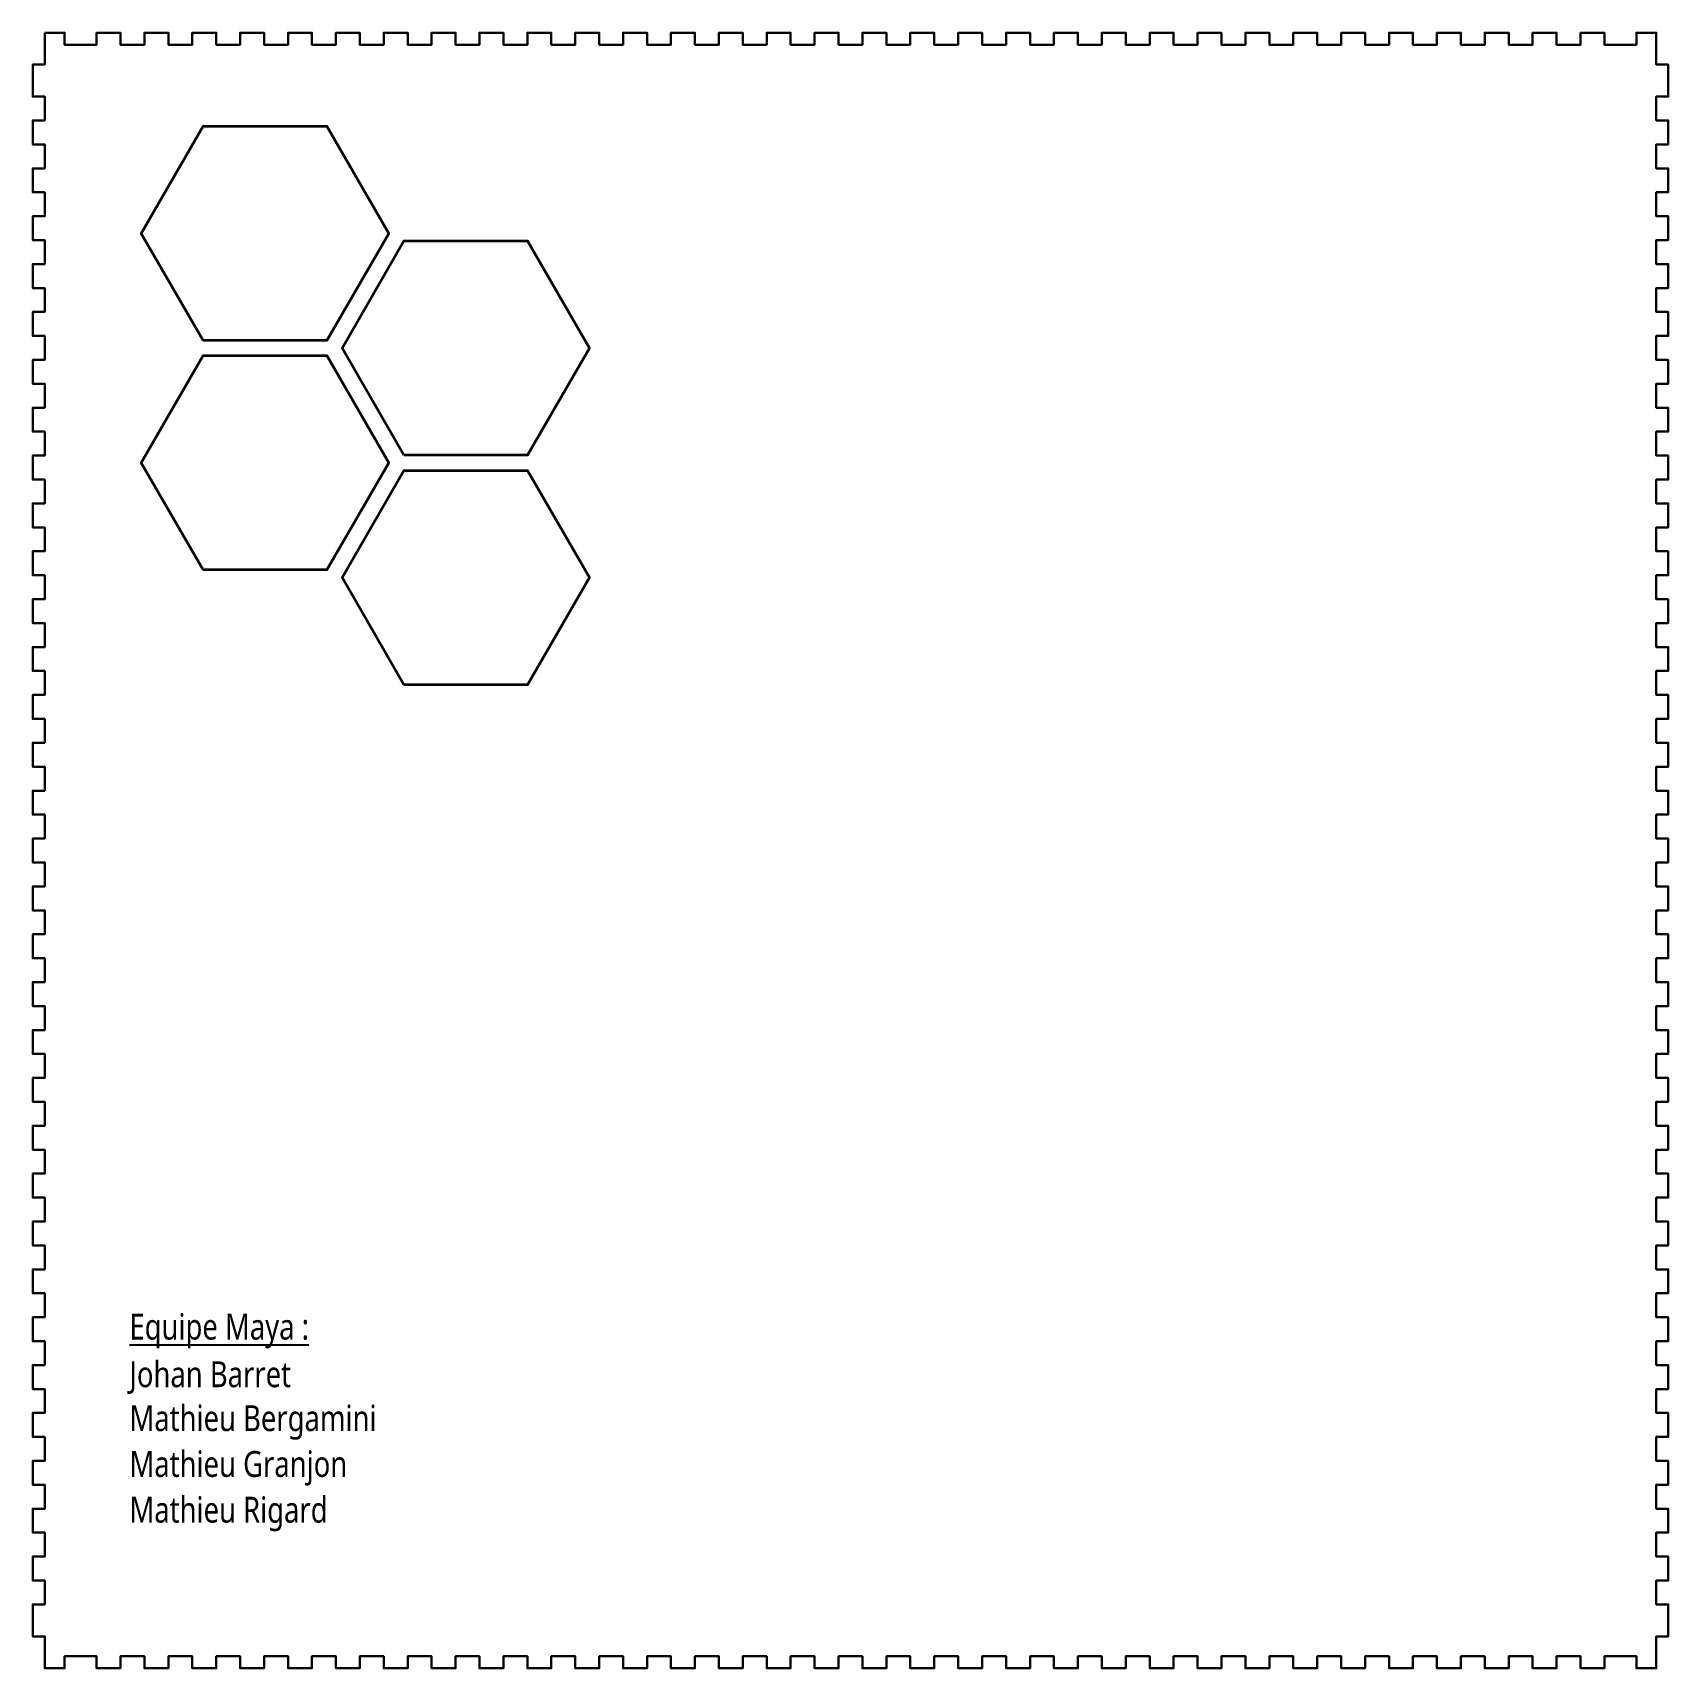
# Model space of a CAD drawing. Header units: inches. Extents: x 4 to 414, y -414 to -4.
import ezdxf

# ---------------------------------------------------------------- set-up
doc = ezdxf.new("R2010")
doc.units = ezdxf.units.IN
doc.header["$MEASUREMENT"] = 0
doc.layers.add('Calque 1', color=7, linetype='Continuous')

# ---------------------------------------------------------------- blocks, each defined once
blk = doc.blocks.new('block 2')
at = {"layer": 'Calque 1', "color": 18, "lineweight": 30, "true_color": 0x010101}
blk.add_lwpolyline([(7.44, -4.41), (12.44, -4.41), (12.44, -7.41), (20.44, -7.41), (20.44, -4.41), (26.44, -4.41), (26.44, -7.41), (32.44, -7.41), (32.44, -4.41), (38.44, -4.41), (38.44, -7.41), (44.44, -7.41), (44.44, -4.41), (50.44, -4.41), (50.44, -7.41), (56.44, -7.41), (56.44, -4.41), (62.44, -4.41), (62.44, -7.41), (68.44, -7.41), (68.44, -4.41), (74.44, -4.41), (74.44, -7.41), (80.44, -7.41), (80.44, -4.41), (86.44, -4.41), (86.44, -7.41), (92.44, -7.41), (92.44, -4.41), (98.44, -4.41), (98.44, -7.41), (104.44, -7.41), (104.44, -4.41), (110.44, -4.41), (110.44, -7.41), (116.44, -7.41), (116.44, -4.41), (122.44, -4.41), (122.44, -7.41), (128.44, -7.41), (128.44, -4.41), (134.44, -4.41), (134.44, -7.41), (140.44, -7.41), (140.44, -4.41), (146.44, -4.41), (146.44, -7.41), (152.44, -7.41), (152.44, -4.41), (158.44, -4.41), (158.44, -7.41), (164.44, -7.41), (164.44, -4.41), (170.44, -4.41), (170.44, -7.41), (176.44, -7.41), (176.44, -4.41), (182.44, -4.41), (182.44, -7.41), (188.44, -7.41), (188.44, -4.41), (194.44, -4.41), (194.44, -7.41), (200.44, -7.41), (200.44, -4.41), (206.44, -4.41), (206.44, -7.41), (212.44, -7.41), (212.44, -4.41), (218.44, -4.41), (218.44, -7.41), (224.44, -7.41), (224.44, -4.41), (230.44, -4.41), (230.44, -7.41), (236.44, -7.41), (236.44, -4.41), (242.44, -4.41), (242.44, -7.41), (248.44, -7.41), (248.44, -4.41), (254.44, -4.41), (254.44, -7.41), (260.44, -7.41), (260.44, -4.41), (266.44, -4.41), (266.44, -7.41), (272.44, -7.41), (272.44, -4.41), (278.44, -4.41), (278.44, -7.41), (284.44, -7.41), (284.44, -4.41), (290.44, -4.41), (290.44, -7.41), (296.44, -7.41), (296.44, -4.41), (302.44, -4.41), (302.44, -7.41), (308.44, -7.41), (308.44, -4.41), (314.44, -4.41), (314.44, -7.41), (320.44, -7.41), (320.44, -4.41), (326.44, -4.41), (326.44, -7.41), (332.44, -7.41), (332.44, -4.41), (338.44, -4.41), (338.44, -7.41), (344.44, -7.41), (344.44, -4.41), (350.44, -4.41), (350.44, -7.41), (356.44, -7.41), (356.44, -4.41), (362.44, -4.41), (362.44, -7.41), (368.44, -7.41), (368.44, -4.41), (374.44, -4.41), (374.44, -7.41), (380.44, -7.41), (380.44, -4.41), (386.44, -4.41), (386.44, -7.41), (392.44, -7.41), (392.44, -4.41), (398.44, -4.41), (398.44, -7.41), (406.44, -7.41), (406.44, -4.41), (411.44, -4.41), (411.44, -12.41), (414.44, -12.41), (414.44, -20.41), (411.44, -20.41), (411.44, -26.41), (414.44, -26.41), (414.44, -32.41), (411.44, -32.41), (411.44, -38.41), (414.44, -38.41), (414.44, -44.41), (411.44, -44.41), (411.44, -50.41), (414.44, -50.41), (414.44, -56.41), (411.44, -56.41), (411.44, -62.41), (414.44, -62.41), (414.44, -68.41), (411.44, -68.41), (411.44, -74.41), (414.44, -74.41), (414.44, -80.41), (411.44, -80.41), (411.44, -86.41), (414.44, -86.41), (414.44, -92.41), (411.44, -92.41), (411.44, -98.41), (414.44, -98.41), (414.44, -104.41), (411.44, -104.41), (411.44, -110.41), (414.44, -110.41), (414.44, -116.41), (411.44, -116.41), (411.44, -122.41), (414.44, -122.41), (414.44, -128.41), (411.44, -128.41), (411.44, -134.41), (414.44, -134.41), (414.44, -140.41), (411.44, -140.41), (411.44, -146.41), (414.44, -146.41), (414.44, -152.41), (411.44, -152.41), (411.44, -158.41), (414.44, -158.41), (414.44, -164.41), (411.44, -164.41), (411.44, -170.41), (414.44, -170.41), (414.44, -176.41), (411.44, -176.41), (411.44, -182.41), (414.44, -182.41), (414.44, -188.41), (411.44, -188.41), (411.44, -194.41), (414.44, -194.41), (414.44, -200.41), (411.44, -200.41), (411.44, -206.41), (414.44, -206.41), (414.44, -212.41), (411.44, -212.41), (411.44, -218.41), (414.44, -218.41), (414.44, -224.41), (411.44, -224.41), (411.44, -230.41), (414.44, -230.41), (414.44, -236.41), (411.44, -236.41), (411.44, -242.41), (414.44, -242.41), (414.44, -248.41), (411.44, -248.41), (411.44, -254.41), (414.44, -254.41), (414.44, -260.41), (411.44, -260.41), (411.44, -266.41), (414.44, -266.41), (414.44, -272.41), (411.44, -272.41), (411.44, -278.41), (414.44, -278.41), (414.44, -284.41), (411.44, -284.41), (411.44, -290.41), (414.44, -290.41), (414.44, -296.41), (411.44, -296.41), (411.44, -302.41), (414.44, -302.41), (414.44, -308.41), (411.44, -308.41), (411.44, -314.41), (414.44, -314.41), (414.44, -320.41), (411.44, -320.41), (411.44, -326.41), (414.44, -326.41), (414.44, -332.41), (411.44, -332.41), (411.44, -338.41), (414.44, -338.41), (414.44, -344.41), (411.44, -344.41), (411.44, -350.41), (414.44, -350.41), (414.44, -356.41), (411.44, -356.41), (411.44, -362.41), (414.44, -362.41), (414.44, -368.41), (411.44, -368.41), (411.44, -374.41), (414.44, -374.41), (414.44, -380.41), (411.44, -380.41), (411.44, -386.41), (414.44, -386.41), (414.44, -392.41), (411.44, -392.41), (411.44, -398.41), (414.44, -398.41), (414.44, -406.41), (411.44, -406.41), (411.44, -414.41), (406.44, -414.41), (406.44, -411.41), (398.44, -411.41), (398.44, -414.41), (392.44, -414.41), (392.44, -411.41), (386.44, -411.41), (386.44, -414.41), (380.44, -414.41), (380.44, -411.41), (374.44, -411.41), (374.44, -414.41), (368.44, -414.41), (368.44, -411.41), (362.44, -411.41), (362.44, -414.41), (356.44, -414.41), (356.44, -411.41), (350.44, -411.41), (350.44, -414.41), (344.44, -414.41), (344.44, -411.41), (338.44, -411.41), (338.44, -414.41), (332.44, -414.41), (332.44, -411.41), (326.44, -411.41), (326.44, -414.41), (320.44, -414.41), (320.44, -411.41), (314.44, -411.41), (314.44, -414.41), (308.44, -414.41), (308.44, -411.41), (302.44, -411.41), (302.44, -414.41), (296.44, -414.41), (296.44, -411.41), (290.44, -411.41), (290.44, -414.41), (284.44, -414.41), (284.44, -411.41), (278.44, -411.41), (278.44, -414.41), (272.44, -414.41), (272.44, -411.41), (266.44, -411.41), (266.44, -414.41), (260.44, -414.41), (260.44, -411.41), (254.44, -411.41), (254.44, -414.41), (248.44, -414.41), (248.44, -411.41), (242.44, -411.41), (242.44, -414.41), (236.44, -414.41), (236.44, -411.41), (230.44, -411.41), (230.44, -414.41), (224.44, -414.41), (224.44, -411.41), (218.44, -411.41), (218.44, -414.41), (212.44, -414.41), (212.44, -411.41), (206.44, -411.41), (206.44, -414.41), (200.44, -414.41), (200.44, -411.41), (194.44, -411.41), (194.44, -414.41), (188.44, -414.41), (188.44, -411.41), (182.44, -411.41), (182.44, -414.41), (176.44, -414.41), (176.44, -411.41), (170.44, -411.41), (170.44, -414.41), (164.44, -414.41), (164.44, -411.41), (158.44, -411.41), (158.44, -414.41), (152.44, -414.41), (152.44, -411.41), (146.44, -411.41), (146.44, -414.41), (140.44, -414.41), (140.44, -411.41), (134.44, -411.41), (134.44, -414.41), (128.44, -414.41), (128.44, -411.41), (122.44, -411.41), (122.44, -414.41), (116.44, -414.41), (116.44, -411.41), (110.44, -411.41), (110.44, -414.41), (104.44, -414.41), (104.44, -411.41), (98.44, -411.41), (98.44, -414.41), (92.44, -414.41), (92.44, -411.41), (86.44, -411.41), (86.44, -414.41), (80.44, -414.41), (80.44, -411.41), (74.44, -411.41), (74.44, -414.41), (68.44, -414.41), (68.44, -411.41), (62.44, -411.41), (62.44, -414.41), (56.44, -414.41), (56.44, -411.41), (50.44, -411.41), (50.44, -414.41), (44.44, -414.41), (44.44, -411.41), (38.44, -411.41), (38.44, -414.41), (32.44, -414.41), (32.44, -411.41), (26.44, -411.41), (26.44, -414.41), (20.44, -414.41), (20.44, -411.41), (12.44, -411.41), (12.44, -414.41), (7.44, -414.41), (7.44, -406.41), (4.44, -406.41), (4.44, -398.41), (7.44, -398.41), (7.44, -392.41), (4.44, -392.41), (4.44, -386.41), (7.44, -386.41), (7.44, -380.41), (4.44, -380.41), (4.44, -374.41), (7.44, -374.41), (7.44, -368.41), (4.44, -368.41), (4.44, -362.41), (7.44, -362.41), (7.44, -356.41), (4.44, -356.41), (4.44, -350.41), (7.44, -350.41), (7.44, -344.41), (4.44, -344.41), (4.44, -338.41), (7.44, -338.41), (7.44, -332.41), (4.44, -332.41), (4.44, -326.41), (7.44, -326.41), (7.44, -320.41), (4.44, -320.41), (4.44, -314.41), (7.44, -314.41), (7.44, -308.41), (4.44, -308.41), (4.44, -302.41), (7.44, -302.41), (7.44, -296.41), (4.44, -296.41), (4.44, -290.41), (7.44, -290.41), (7.44, -284.41), (4.44, -284.41), (4.44, -278.41), (7.44, -278.41), (7.44, -272.41), (4.44, -272.41), (4.44, -266.41), (7.44, -266.41), (7.44, -260.41), (4.44, -260.41), (4.44, -254.41), (7.44, -254.41), (7.44, -248.41), (4.44, -248.41), (4.44, -242.41), (7.44, -242.41), (7.44, -236.41), (4.44, -236.41), (4.44, -230.41), (7.44, -230.41), (7.44, -224.41), (4.44, -224.41), (4.44, -218.41), (7.44, -218.41), (7.44, -212.41), (4.44, -212.41), (4.44, -206.41), (7.44, -206.41), (7.44, -200.41), (4.44, -200.41), (4.44, -194.41), (7.44, -194.41), (7.44, -188.41), (4.44, -188.41), (4.44, -182.41), (7.44, -182.41), (7.44, -176.41), (4.44, -176.41), (4.44, -170.41), (7.44, -170.41), (7.44, -164.41), (4.44, -164.41), (4.44, -158.41), (7.44, -158.41), (7.44, -152.41), (4.44, -152.41), (4.44, -146.41), (7.44, -146.41), (7.44, -140.41), (4.44, -140.41), (4.44, -134.41), (7.44, -134.41), (7.44, -128.41), (4.44, -128.41), (4.44, -122.41), (7.44, -122.41), (7.44, -116.41), (4.44, -116.41), (4.44, -110.41), (7.44, -110.41), (7.44, -104.41), (4.44, -104.41), (4.44, -98.41), (7.44, -98.41), (7.44, -92.41), (4.44, -92.41), (4.44, -86.41), (7.44, -86.41), (7.44, -80.41), (4.44, -80.41), (4.44, -74.41), (7.44, -74.41), (7.44, -68.41), (4.44, -68.41), (4.44, -62.41), (7.44, -62.41), (7.44, -56.41), (4.44, -56.41), (4.44, -50.41), (7.44, -50.41), (7.44, -44.41), (4.44, -44.41), (4.44, -38.41), (7.44, -38.41), (7.44, -32.41), (4.44, -32.41), (4.44, -26.41), (7.44, -26.41), (7.44, -20.41), (4.44, -20.41), (4.44, -12.41), (7.44, -12.41), (7.44, -4.41)], dxfattribs=at)

msp = doc.modelspace()

# ---------------------------------------------------------------- linework, layer by layer
at = {"layer": 'Calque 1', "color": 18, "lineweight": 35, "true_color": 0x010101}
for points in [[(47.16, -81.57), (31.65, -54.71), (47.16, -27.84), (78.17, -27.84), (93.68, -54.71), (78.17, -81.57), (47.16, -81.57)], [(97.49, -110.33), (81.98, -83.46), (97.49, -56.6), (128.51, -56.6), (144.02, -83.46), (128.51, -110.33), (97.49, -110.33)], [(47.16, -139.08), (31.65, -112.22), (47.16, -85.36), (78.17, -85.36), (93.68, -112.22), (78.17, -139.08), (47.16, -139.08)], [(97.49, -167.84), (81.98, -140.98), (97.49, -114.12), (128.51, -114.12), (144.02, -140.98), (128.51, -167.84), (97.49, -167.84)]]:
    msp.add_lwpolyline(points, dxfattribs=at)

# ---------------------------------------------------------------- block references
at = {"layer": 'Calque 1'}
msp.add_blockref('block 2', (0, 0), dxfattribs=at)

# ---------------------------------------------------------------- texts
at = {"layer": 'Calque 1', "color": 18, "true_color": 0x010101, "char_height": 6.5014, "attachment_point": 7}
for s, insert in [('\\fSegoe Print|b0|i0|c0|p34;\\W0.8111;\\LEquipe Maya :\\l', (28.69, -334.2)), ('\\fSegoe Print|b0|i0|c0|p34;\\W0.8111;Johan Barret', (28.69, -345.67)), ('\\fSegoe Print|b0|i0|c0|p34;\\W0.8111;Mathieu Bergamini', (28.69, -357.14)), ('\\fSegoe Print|b0|i0|c0|p34;\\W0.8111;Mathieu Granjon', (28.69, -368.62)), ('\\fSegoe Print|b0|i0|c0|p34;\\W0.8111;Mathieu Rigard', (28.69, -380.09))]:
    msp.add_mtext(s, dxfattribs=dict(at, insert=insert))

doc.saveas('drawing.dxf')
